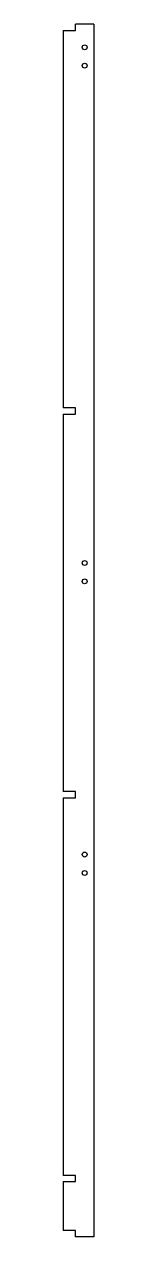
# Model space of a CAD drawing. Header units: millimetres. Extents: x 121 to 131, y -1160 to -765.
import ezdxf

# ---------------------------------------------------------------- set-up
doc = ezdxf.new("R2010")
doc.units = ezdxf.units.MM

msp = doc.modelspace()

# ---------------------------------------------------------------- linework, layer by layer
at = {"color": 7, "linetype": 'Continuous', "lineweight": 25}
for p, q in [((124.79, -767.01), (124.79, -765.01)), ((130.79, -765.01), (124.79, -765.01)), ((130.79, -765.01), (130.79, -1160.01)), ((120.79, -767.01), (124.79, -767.01)), ((120.79, -767.01), (120.79, -890.01)), ((124.79, -890.01), (120.79, -890.01)), ((120.79, -892.01), (124.79, -892.01)), ((120.79, -892.01), (120.79, -1015.01)), ((124.79, -892.01), (124.79, -890.01)), ((124.79, -1015.01), (120.79, -1015.01)), ((124.79, -1017.01), (124.79, -1015.01)), ((120.79, -1017.01), (124.79, -1017.01)), ((120.79, -1017.01), (120.79, -1140.01)), ((124.79, -1140.01), (120.79, -1140.01)), ((124.79, -1142.01), (124.79, -1140.01)), ((120.79, -1142.01), (124.79, -1142.01)), ((120.79, -1142.01), (120.79, -1158.01)), ((124.79, -1158.01), (120.79, -1158.01)), ((124.79, -1160.01), (124.79, -1158.01)), ((130.79, -1160.01), (124.79, -1160.01))]:
    msp.add_line(p, q, dxfattribs=at)
for centre in [(127.79, -772.51), (127.79, -778.51), (127.79, -940.51), (127.79, -946.51), (127.79, -1035.51), (127.79, -1041.51)]:
    msp.add_circle(centre, 0.8, dxfattribs=at)

doc.saveas('drawing.dxf')
